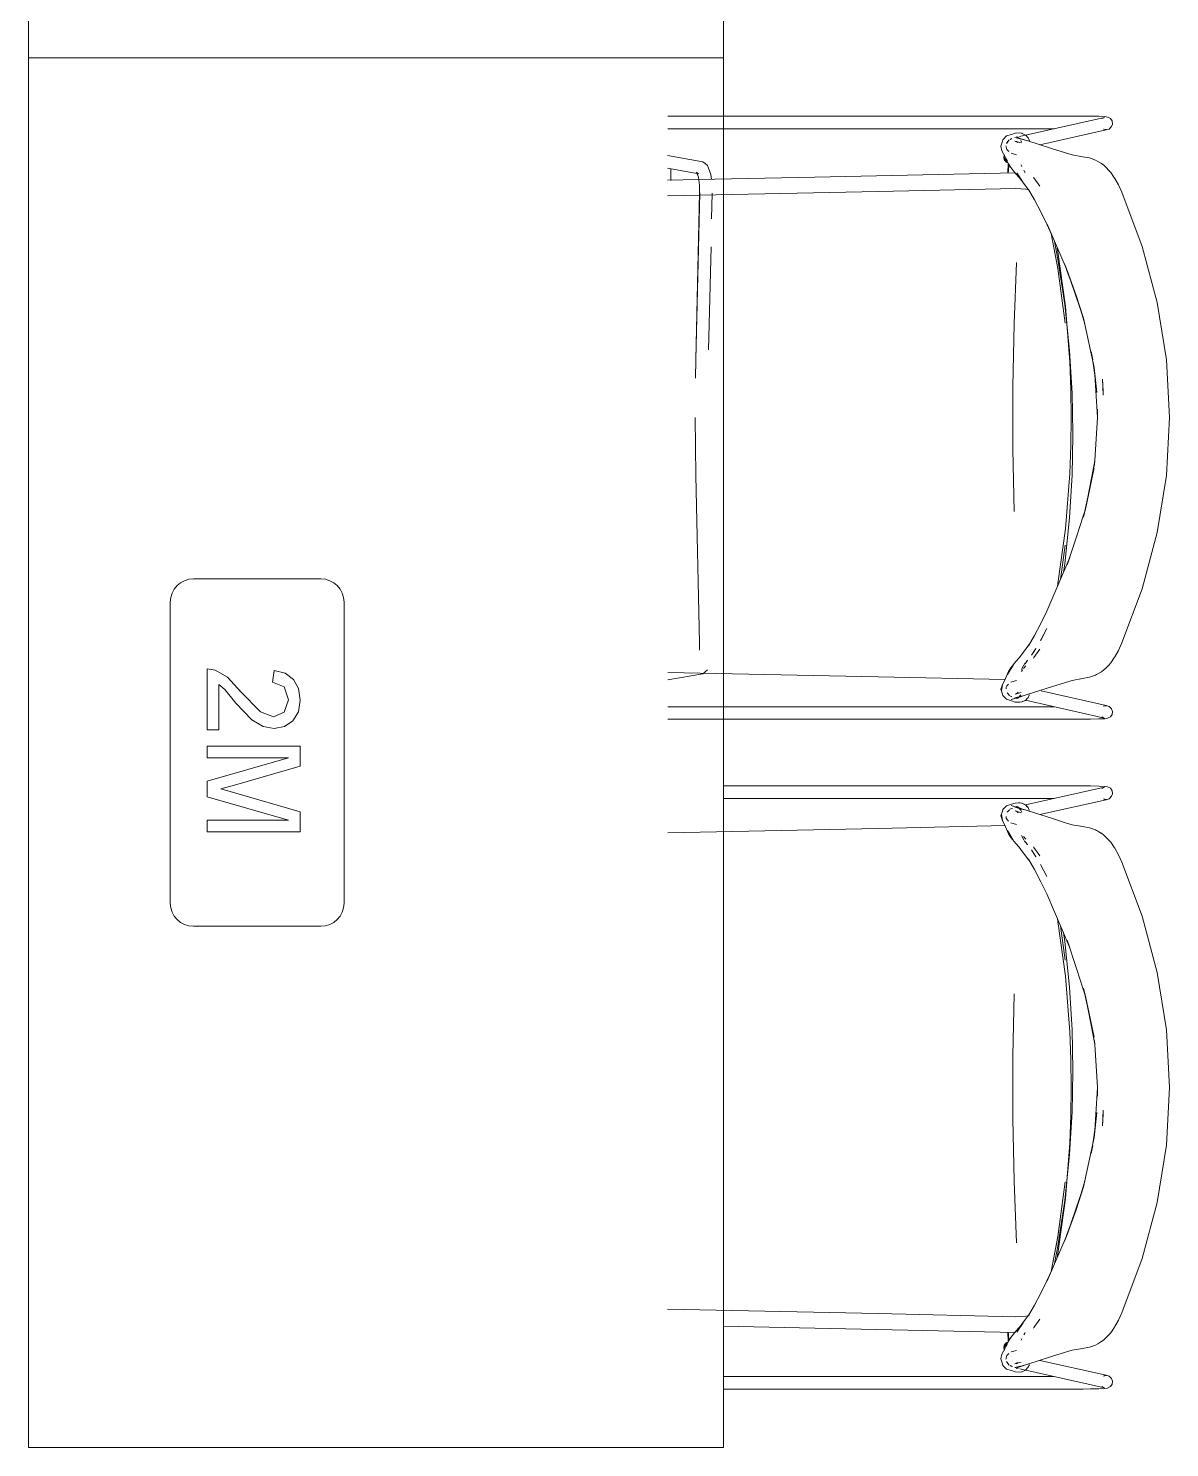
# Model space of a CAD drawing. Header units: millimetres. Extents: x 155927 to 317870, y -36033 to 97293.
# Drawn here: x 184269 to 185254, y 17382 to 18607 of the extents above; entities that cross this region are included whole.
import ezdxf

# ---------------------------------------------------------------- set-up
doc = ezdxf.new("R2010")
doc.units = ezdxf.units.MM
doc.header["$MEASUREMENT"] = 0
doc.layers.add('G-IMPT', color=8, linetype='CONTINUOUS', lineweight=9)
doc.layers.add('I-FURN', color=8, linetype='CONTINUOUS', lineweight=9)

msp = doc.modelspace()

# ---------------------------------------------------------------- linework, layer by layer
at = {"layer": 'G-IMPT'}
for p, q in [((184820.6, 18531.3), (185179.2, 18531.3)), ((185124.2, 18513.7), (185197.7, 18530.2)), ((185185.5, 18531.2), (185179.2, 18531.3)), ((185185.5, 18531.2), (185192.7, 18531.1)), ((185192.7, 18531.1), (185197.9, 18530.8)), ((185197.7, 18530.2), (185195.5, 18529.2)), ((185195.7, 18529.4), (185195.5, 18529.2)), ((185197.9, 18530.8), (185200.3, 18530.4)), ((185200.3, 18530.4), (185202.7, 18529.2)), ((185202.7, 18529.2), (185204.2, 18527.1)), ((184820.6, 18520.4), (185154.2, 18520.4)), ((185120.5, 18516.4), (185124.6, 18516.7)), ((185126.3, 18516.4), (185124.6, 18516.7)), ((185199.2, 18519.3), (185141.7, 18506.5)), ((185196.9, 18520.1), (185199.5, 18519.6)), ((185197.1, 18519.9), (185199.5, 18519.6)), ((185199.2, 18519.3), (185201.7, 18520.1)), ((185203.5, 18522), (185201.7, 18520.1)), ((185201.7, 18520.1), (185202, 18520.4)), ((185203.5, 18522), (185203.8, 18522.3)), ((185204.5, 18524.4), (185203.8, 18522.3)), ((185204.5, 18524.4), (185204.2, 18527.1)), ((185109.5, 18509.5), (185108.3, 18505.3)), ((185109.1, 18501.2), (185108.3, 18505.3)), ((185109.9, 18510.8), (185109.5, 18509.5)), ((185113, 18514.1), (185109.9, 18510.8)), ((185112.5, 18505.6), (185112.7, 18505)), ((185113.1, 18503), (185112.7, 18505)), ((185113, 18514.1), (185117.3, 18515.5)), ((185114.2, 18509.1), (185113.1, 18507.5)), ((185113.1, 18507.5), (185113.8, 18508.6)), ((185113.3, 18508.1), (185115.4, 18510.7)), ((185114.2, 18509.1), (185113.8, 18508.6)), ((185117.7, 18511.8), (185116.1, 18511)), ((185117.3, 18511.5), (185116.1, 18511)), ((185120.5, 18516.4), (185117.3, 18515.5)), ((185127.7, 18511), (185120.2, 18512.8)), ((185120.2, 18512.8), (185128.4, 18510.8)), ((185120.3, 18509.6), (185122.4, 18508.7)), ((185120.3, 18509.6), (185125.8, 18508.1)), ((185121.3, 18513), (185123.2, 18513.4)), ((185124.8, 18511.9), (185121.6, 18513.4)), ((185123.7, 18512.1), (185121.6, 18513.4)), ((185122.7, 18508.4), (185121.6, 18509.4)), ((185121.6, 18509.4), (185122.4, 18508.7)), ((185122.7, 18508.4), (185122.1, 18509.1)), ((185124.8, 18511.9), (185122.6, 18512.6)), ((185122.6, 18512.6), (185128.4, 18510.8)), ((185123.7, 18512.1), (185124.2, 18511.6)), ((185126.1, 18508.8), (185125.4, 18510.3)), ((185126.3, 18516.4), (185126.6, 18516.3)), ((185126.6, 18516.3), (185129.5, 18514.9)), ((185127.7, 18511), (185139.5, 18507.2)), ((185129.7, 18514.7), (185129.5, 18514.9)), ((185129.7, 18514.7), (185131.6, 18512.8)), ((185132.7, 18510.4), (185131.6, 18512.8)), ((185131.7, 18512.6), (185131.6, 18512.8)), ((185132.8, 18510.3), (185131.6, 18512.8)), ((185131.7, 18512.6), (185132.8, 18510.3)), ((185132.7, 18510.4), (185132.8, 18510.3)), ((185139.5, 18507.2), (185152, 18503.3)), ((184850.8, 18491.9), (184820.3, 18497.3)), ((185109.1, 18501.2), (185113.5, 18492.8)), ((185114.8, 18490), (185112.5, 18494.8)), ((185112.5, 18494.8), (185113.5, 18492.8)), ((185113.4, 18502.4), (185113.1, 18503)), ((185113.4, 18502.4), (185115, 18500.6)), ((185117, 18499.2), (185121.7, 18497.9)), ((185152, 18503.3), (185163.9, 18499.5)), ((185169.6, 18497.8), (185163.9, 18499.5)), ((185178.8, 18496.2), (185169.6, 18497.8)), ((185178.8, 18496.2), (185184.8, 18495.1)), ((185189.8, 18493.3), (185184.8, 18495.1)), ((185189.8, 18493.3), (185192, 18492.1)), ((184847.6, 18481.4), (184820.3, 18486.2)), ((184823.2, 18485.7), (184823.2, 18475.6)), ((184847.1, 18478.4), (184845.5, 18483)), ((184845.5, 18483), (184847, 18481.1)), ((184847.6, 18481.4), (184845.7, 18482.4)), ((184845.7, 18482.4), (184847, 18481.1)), ((184850.8, 18491.9), (184852.9, 18490.4)), ((184852.9, 18490.4), (184855, 18488.5)), ((184855.9, 18486.4), (184855, 18488.5)), ((184857.8, 18480.8), (184855.9, 18486.4)), ((184858.3, 18476.7), (184857.8, 18480.8)), ((185120.7, 18482.4), (184947.7, 18478.6)), ((185114.2, 18482.3), (185114.6, 18490.3)), ((185115, 18489.6), (185114.6, 18482.3)), ((185115, 18489.6), (185114.7, 18483.3)), ((185114.8, 18490), (185116.7, 18486.9)), ((185116.7, 18486.9), (185121, 18481.4)), ((185123.9, 18478.2), (185121, 18481.4)), ((185121.9, 18482.3), (185127, 18474.5)), ((185121.9, 18482.3), (185127.5, 18474)), ((185126.2, 18487.8), (185125.6, 18489.2)), ((185127.9, 18484.6), (185128.9, 18483)), ((185129.3, 18482.5), (185128.9, 18483)), ((185194.6, 18490.5), (185192, 18492.1)), ((185195, 18490.3), (185194.6, 18490.5)), ((185195, 18490.3), (185197, 18488.8)), ((185197, 18488.8), (185199.4, 18486.5)), ((185199.4, 18486.5), (185201.2, 18484.7)), ((185203, 18482.6), (185201.2, 18484.7)), ((185206.4, 18477.7), (185203, 18482.6)), ((184820.3, 18475.9), (184861.2, 18476.8)), ((184848, 18471.5), (184847.1, 18478.4)), ((184848.1, 18465.1), (184848, 18471.5)), ((184861.2, 18476.8), (184947.7, 18478.6)), ((185121.2, 18468.8), (185002.4, 18466.1)), ((185129.6, 18468.3), (185121.2, 18468.8)), ((185123.9, 18478.2), (185127.5, 18474)), ((185127, 18474.5), (185132.4, 18467.2)), ((185132.5, 18467.7), (185129.6, 18468.3)), ((185137.3, 18458.9), (185131.9, 18467.9)), ((185132.4, 18467.2), (185131.9, 18467.9)), ((185136.3, 18478.6), (185136.7, 18478.1)), ((185136.7, 18478.1), (185141.9, 18470.8)), ((185206.4, 18477.7), (185206.6, 18477.4)), ((185209.7, 18471.8), (185206.6, 18477.4)), ((185212.6, 18465.5), (185209.7, 18471.8)), ((184820.3, 18462.4), (185002.4, 18466.1)), ((184848.1, 18465.1), (184844.9, 18321)), ((184848.3, 18464.9), (184844.9, 18321)), ((184859, 18464.8), (184858.5, 18442.6)), ((185142.7, 18448.5), (185137.3, 18458.9)), ((185230.2, 18418.6), (185212.6, 18465.5)), ((185142.7, 18448.5), (185148, 18437.9)), ((185152.1, 18428.5), (185148, 18437.9)), ((185152.1, 18428.5), (185148.1, 18437.9)), ((185165.3, 18397.9), (185148.1, 18437.9)), ((185157.3, 18399.6), (185151.5, 18429.8)), ((185151.5, 18429.8), (185157.3, 18399.7)), ((185157.5, 18407.8), (185154.5, 18422.9)), ((184858, 18418.3), (184855.9, 18329.4)), ((185157.5, 18414.1), (185156.9, 18417.3)), ((185163.9, 18366.8), (185157.5, 18414.1)), ((185157.5, 18407.8), (185163.4, 18368.6)), ((185243.2, 18370.2), (185230.2, 18418.6)), ((185121.7, 18405), (185119.6, 18351.8)), ((185163.8, 18352.4), (185157.3, 18399.7)), ((185157.3, 18399.6), (185163.8, 18352.4)), ((185163.1, 18403.7), (185165.3, 18397.9)), ((185163.1, 18403.7), (185165.2, 18397.9)), ((185165.2, 18397.9), (185173.2, 18376.4)), ((185165.3, 18397.9), (185179.4, 18356.8)), ((185165.3, 18397.9), (185173.2, 18376.4)), ((185179.4, 18356.8), (185173.2, 18376.4)), ((185173.2, 18376.4), (185179.2, 18356.7)), ((185243.2, 18370.2), (185251.3, 18320.8)), ((185163.4, 18368.6), (185167.5, 18328.9)), ((185167.8, 18319), (185163.9, 18366.8)), ((185118.6, 18297.9), (185119.6, 18351.8)), ((185180.8, 18351.5), (185179.2, 18356.7)), ((185188.6, 18314.3), (185179.4, 18356.8)), ((185179.4, 18356.8), (185180.8, 18351.5)), ((184844.8, 18320.8), (184844.6, 18305)), ((185167.5, 18328.9), (185169.6, 18291.8)), ((185186.2, 18328), (185187.5, 18320.9)), ((185186.2, 18328), (185188.3, 18313.9)), ((185253.9, 18270.9), (185251.3, 18320.8)), ((185167.8, 18319), (185168.7, 18295)), ((185188.3, 18313.9), (185189.9, 18302.9)), ((185188.6, 18314.3), (185191, 18292.6)), ((185188.6, 18314.3), (185189.9, 18302.9)), ((185118.6, 18297.9), (185118.6, 18243.8)), ((185191.7, 18270.9), (185189.4, 18307.8)), ((185189.4, 18307.8), (185189.9, 18302.9)), ((185191, 18292.6), (185189.9, 18302.9)), ((185196.4, 18293.8), (185195.8, 18304)), ((185195.8, 18304), (185196.6, 18290.4)), ((185168.7, 18295), (185169, 18270.9)), ((185169.6, 18291.8), (185169.9, 18275.5)), ((185169.9, 18275.5), (185170.3, 18256.6)), ((185191.7, 18270.9), (185191.5, 18278.3)), ((185191.6, 18270.9), (185191.5, 18278.3)), ((184844.5, 18245.8), (184844.3, 18270.9)), ((185169, 18270.9), (185168.7, 18246.8)), ((185189.2, 18233.9), (185191.6, 18270.9)), ((185253.9, 18270.9), (185251.3, 18221)), ((185169.9, 18237.8), (185170.3, 18256.6)), ((184844.9, 18220.9), (184844.5, 18245.8)), ((185119.6, 18189.9), (185118.6, 18243.8)), ((185167.8, 18222.7), (185168.7, 18246.8)), ((185169.9, 18237.8), (185169.6, 18221.5)), ((185163.9, 18174.9), (185167.8, 18222.7)), ((185179.4, 18185), (185188.6, 18227.5)), ((185188.2, 18227.5), (185181.3, 18192)), ((185181.3, 18192), (185188.6, 18227.5)), ((185189.4, 18233.9), (185188.2, 18227.5)), ((185189.2, 18233.9), (185188.7, 18228.6)), ((185189.4, 18233.9), (185189, 18230.4)), ((184848.1, 18076.6), (184844.9, 18220.9)), ((185167.5, 18184.4), (185169.6, 18221.5)), ((185243.2, 18171.6), (185251.3, 18221)), ((185181.3, 18192), (185179, 18185.1)), ((185179.4, 18185), (185181.3, 18192)), ((185163.9, 18174.9), (185157.5, 18127.6)), ((185167.5, 18184.4), (185163.4, 18144.7)), ((185173.8, 18168.9), (185179, 18185.1)), ((185173.8, 18168.9), (185165.3, 18143.8)), ((185230.2, 18123.1), (185243.2, 18171.6)), ((185148, 18103.8), (185167.8, 18150.2)), ((185159.7, 18131.2), (185163.8, 18160.9)), ((185159.7, 18131.2), (185163.8, 18160.9)), ((185165.3, 18143.8), (185167.8, 18150.2)), ((185162.2, 18137.1), (185163.4, 18144.7)), ((185157.5, 18127.6), (185157.1, 18125)), ((185230.2, 18123.1), (185212.6, 18076.4)), ((185148, 18103.8), (185142.7, 18093.2)), ((185142.7, 18093.2), (185137.3, 18082.8)), ((185142.5, 18078.4), (185148, 18088.8)), ((185148, 18088.8), (185143, 18079.4)), ((184848.1, 18076.6), (184848, 18070.2)), ((185131.9, 18073.8), (185137.3, 18082.8)), ((185142.5, 18078.4), (185143, 18079.4)), ((185212.6, 18076.4), (185209.7, 18069.9)), ((185121, 18060.3), (185123.9, 18063.5)), ((185127, 18067.3), (185123.9, 18063.5)), ((185127, 18067.3), (185132.4, 18074.6)), ((185131.9, 18073.8), (185132.4, 18074.6)), ((185134.5, 18065.7), (185138.4, 18071.6)), ((185134.5, 18065.7), (185137.2, 18069.6)), ((185136.3, 18063.2), (185136.7, 18063.7)), ((185141.9, 18071), (185136.7, 18063.7)), ((185138.4, 18071.6), (185137.2, 18069.6)), ((185203, 18059.1), (185206.4, 18064)), ((185206.6, 18064.3), (185206.4, 18064)), ((185206.6, 18064.3), (185209.7, 18069.9)), ((184852.9, 18051.3), (184850.8, 18049.8)), ((184855, 18053.2), (184852.9, 18051.3)), ((185114.8, 18051.8), (185112.2, 18045.7)), ((185118.8, 18057.2), (185114, 18049)), ((185116.5, 18053.6), (185114, 18049)), ((185114.8, 18051.8), (185116.7, 18054.9)), ((185116.5, 18053.6), (185118.8, 18057.2)), ((185116.7, 18054.9), (185121, 18060.3)), ((185125.9, 18053.3), (185127.9, 18057.1)), ((185127.6, 18056.5), (185125.9, 18053.3)), ((185126.8, 18053), (185126, 18051.8)), ((185127.6, 18056.5), (185129.3, 18059.3)), ((185127.6, 18056.5), (185128.9, 18058.7)), ((185127.6, 18056.5), (185127.9, 18057.1)), ((185127.7, 18054.2), (185129.8, 18056.6)), ((185128.9, 18058.7), (185129.3, 18059.3)), ((185129.2, 18058.4), (185131.2, 18061.4)), ((185130.8, 18060.9), (185129.2, 18058.4)), ((185130.8, 18060.9), (185131.2, 18061.4)), ((185195, 18051.5), (185189.8, 18048.5)), ((185190.8, 18049), (185195, 18051.5)), ((185194.6, 18051.2), (185192, 18049.7)), ((185195, 18051.5), (185194.6, 18051.2)), ((185195, 18051.5), (185197, 18053)), ((185197, 18053), (185198.9, 18054.7)), ((185199.4, 18055.2), (185198.9, 18054.7)), ((185199.4, 18055.2), (185201.2, 18057)), ((185203, 18059.1), (185201.2, 18057)), ((185002.4, 18047.2), (184820.6, 18050.9)), ((184820.6, 18044.5), (184850.8, 18049.8)), ((185111.8, 18044.7), (185002.4, 18047.2)), ((185108.3, 18036.4), (185109.6, 18040.1)), ((185108.8, 18035.1), (185109.6, 18040.1)), ((185108.8, 18035.1), (185109.2, 18039.7)), ((185109.2, 18039.7), (185112.2, 18045.7)), ((185113.4, 18039.3), (185112.9, 18038.3)), ((185113.4, 18039.3), (185114.9, 18040.9)), ((185116.9, 18042.5), (185121.7, 18043.9)), ((185163.9, 18042.3), (185152, 18038.4)), ((185169.6, 18044), (185163.9, 18042.3)), ((185169.6, 18044), (185178.8, 18045.6)), ((185178.8, 18045.6), (185184.8, 18046.7)), ((185184.8, 18046.7), (185189.8, 18048.5)), ((185192, 18049.7), (185189.8, 18048.5)), ((185190.8, 18049), (185189.8, 18048.5)), ((185108.3, 18036.4), (185109.5, 18032.2)), ((185109.5, 18032.2), (185109.9, 18030.9)), ((185109.9, 18030.9), (185113, 18027.7)), ((185112.7, 18036.8), (185112.9, 18038.3)), ((185117.3, 18026.3), (185113, 18027.7)), ((185113.5, 18033.3), (185115.5, 18031)), ((185117.3, 18030.2), (185116, 18030.7)), ((185116, 18030.7), (185117.7, 18029.9)), ((185117, 18027.5), (185124.8, 18029.8)), ((185117, 18027.5), (185122.6, 18029.1)), ((185120.2, 18028.9), (185128.4, 18031)), ((185120.2, 18028.9), (185127.1, 18030.7)), ((185120.4, 18032.1), (185125.8, 18033.7)), ((185120.4, 18032.1), (185122.7, 18033.3)), ((185123.2, 18028.3), (185121.3, 18028.7)), ((185121.6, 18032.3), (185123.1, 18033.8)), ((185121.6, 18032.3), (185122.7, 18033.3)), ((185121.6, 18028.3), (185124.8, 18029.8)), ((185121.6, 18028.3), (185123.7, 18029.6)), ((185123.1, 18033.8), (185122.1, 18032.7)), ((185122.6, 18029.1), (185130.8, 18031.7)), ((185123.7, 18029.6), (185125.4, 18031.5)), ((185126.3, 18025.4), (185129.7, 18027)), ((185126.3, 18025.4), (185129.5, 18026.8)), ((185129.7, 18027), (185126.6, 18025.4)), ((185128.4, 18031), (185127.1, 18030.7)), ((185129.5, 18026.8), (185131.6, 18028.9)), ((185131.2, 18028.7), (185129.5, 18026.8)), ((185129.7, 18027), (185129.5, 18026.8)), ((185197.6, 18011.5), (185129.5, 18026.9)), ((185131.2, 18028.7), (185129.7, 18027)), ((185152, 18038.4), (185130.8, 18031.7)), ((185131.7, 18029.1), (185131.6, 18028.9)), ((185132.7, 18031.4), (185131.7, 18029.1)), ((185132.7, 18031.4), (185132.8, 18031.5)), ((185143, 18035), (185199.2, 18022.4)), ((185154.2, 18021.3), (184820.6, 18021.3)), ((185117.3, 18026.3), (185120.5, 18025.3)), ((185120.5, 18025.3), (185123.3, 18025.2)), ((185123.3, 18025.2), (185124.6, 18025.1)), ((185126.3, 18025.4), (185124.6, 18025.1)), ((185126.3, 18025.4), (185126.6, 18025.4)), ((185196.9, 18021.7), (185199.5, 18022.1)), ((185197.1, 18021.8), (185199.5, 18022.1)), ((185199.2, 18022.4), (185201.7, 18021.6)), ((185201.7, 18021.6), (185202, 18021.3)), ((185203.8, 18019.4), (185202, 18021.3)), ((185202.7, 18012.5), (185204.2, 18014.6)), ((185203.8, 18019.4), (185204.5, 18017.3)), ((185204.2, 18014.6), (185204.5, 18017.3)), ((184820.6, 18010.5), (185179.2, 18010.5)), ((185179.2, 18010.5), (185185.5, 18010.5)), ((185192.7, 18010.7), (185185.5, 18010.5)), ((185197.9, 18010.9), (185192.7, 18010.7)), ((185197.6, 18011.5), (185195.5, 18012.6)), ((185195.5, 18012.6), (185195.7, 18012.4)), ((185200.3, 18011.3), (185197.9, 18010.9)), ((185200.3, 18011.3), (185202.7, 18012.5)), ((184868.7, 17952.9), (185179.2, 17952.9)), ((185154.2, 17942.1), (184868.7, 17942.1)), ((185197.6, 17951.9), (185129.5, 17936.5)), ((185141.9, 17928.1), (185199.2, 17941)), ((185179.2, 17952.9), (185185.5, 17952.9)), ((185192.7, 17952.7), (185185.5, 17952.9)), ((185197.9, 17952.5), (185192.7, 17952.7)), ((185197.6, 17951.9), (185195.5, 17950.8)), ((185195.5, 17950.8), (185195.7, 17951)), ((185196.9, 17941.7), (185199.5, 17941.3)), ((185197.1, 17941.6), (185199.5, 17941.3)), ((185200.3, 17952.1), (185197.9, 17952.5)), ((185199.2, 17941), (185201.7, 17941.8)), ((185200.3, 17952.1), (185202.7, 17950.9)), ((185201.7, 17941.8), (185202, 17942.1)), ((185203.8, 17944), (185202, 17942.1)), ((185202.7, 17950.9), (185204.2, 17948.8)), ((185203.8, 17944), (185204.5, 17946.1)), ((185204.2, 17948.8), (185204.5, 17946.1)), ((185108.3, 17927), (185109.5, 17931.2)), ((185109.5, 17931.2), (185109.9, 17932.5)), ((185109.9, 17932.5), (185113, 17935.7)), ((185117.3, 17937.1), (185113, 17935.7)), ((185113.5, 17930.1), (185115.5, 17932.4)), ((185118.3, 17933.5), (185116, 17932.7)), ((185116, 17932.7), (185117.7, 17933.5)), ((185117, 17935.9), (185122.6, 17934.3)), ((185117, 17935.9), (185124.8, 17933.6)), ((185117.3, 17937.1), (185120.5, 17938.1)), ((185120.2, 17934.5), (185128.4, 17932.4)), ((185120.2, 17934.5), (185127.1, 17932.7)), ((185120.4, 17931.3), (185122.7, 17930.1)), ((185120.4, 17931.3), (185125.8, 17929.7)), ((185120.5, 17938.1), (185123.3, 17938.2)), ((185123.2, 17935.1), (185121.3, 17934.7)), ((185121.6, 17935.1), (185123.7, 17933.8)), ((185121.6, 17935.1), (185124.8, 17933.6)), ((185121.6, 17931.1), (185122.7, 17930.1)), ((185121.6, 17931.1), (185123.1, 17929.6)), ((185123.1, 17929.6), (185122.1, 17930.7)), ((185122.6, 17934.3), (185130.8, 17931.7)), ((185123.3, 17938.2), (185124.6, 17938.3)), ((185123.7, 17933.8), (185125.4, 17931.9)), ((185126.3, 17938.1), (185124.6, 17938.3)), ((185126.4, 17930.1), (185125.4, 17931.9)), ((185126.3, 17938.1), (185129.7, 17936.4)), ((185126.3, 17938.1), (185126.6, 17938)), ((185126.3, 17938.1), (185129.5, 17936.6)), ((185129.7, 17936.4), (185126.6, 17938)), ((185128.4, 17932.4), (185127.1, 17932.7)), ((185131.2, 17934.7), (185129.5, 17936.6)), ((185129.7, 17936.4), (185129.5, 17936.6)), ((185129.5, 17936.6), (185131.6, 17934.5)), ((185131.2, 17934.7), (185129.7, 17936.4)), ((185152, 17925), (185130.8, 17931.7)), ((185131.7, 17934.3), (185131.6, 17934.5)), ((185132.7, 17932), (185131.7, 17934.3)), ((185132.7, 17932), (185132.8, 17931.9)), ((185002.4, 17916.2), (184820.6, 17912.5)), ((185111.8, 17918.7), (185002.4, 17916.2)), ((185108.3, 17927), (185109.6, 17923.3)), ((185108.8, 17928.3), (185109.6, 17923.3)), ((185108.8, 17928.3), (185109.2, 17923.7)), ((185109.2, 17923.7), (185112.2, 17917.7)), ((185114.8, 17911.6), (185112.2, 17917.7)), ((185112.7, 17926.6), (185112.9, 17925.1)), ((185113.4, 17924.1), (185112.9, 17925.1)), ((185113.4, 17924.1), (185114.9, 17922.5)), ((185116.9, 17920.9), (185121.7, 17919.6)), ((185163.9, 17921.1), (185152, 17925)), ((185169.6, 17919.4), (185163.9, 17921.1)), ((185169.6, 17919.4), (185178.8, 17917.8)), ((185178.8, 17917.8), (185184.8, 17916.7)), ((185184.8, 17916.7), (185189.8, 17914.9)), ((185116.5, 17909.8), (185114, 17914.5)), ((185118.8, 17906.2), (185114, 17914.5)), ((185114.8, 17911.6), (185116.7, 17908.5)), ((185116.5, 17909.8), (185118.8, 17906.2)), ((185116.7, 17908.5), (185121, 17903.1)), ((185127.6, 17906.9), (185125.9, 17910.1)), ((185125.9, 17910.1), (185127.9, 17906.3)), ((185127.6, 17906.9), (185127.9, 17906.3)), ((185127.6, 17906.9), (185128.9, 17904.7)), ((185127.6, 17906.9), (185129.3, 17904.1)), ((185127.7, 17909.2), (185129.8, 17906.8)), ((185128.9, 17904.7), (185129.3, 17904.1)), ((185130.8, 17902.5), (185129.2, 17905)), ((185129.2, 17905), (185131.2, 17902)), ((185190.8, 17914.4), (185189.8, 17914.9)), ((185195, 17912), (185189.8, 17914.9)), ((185192, 17913.7), (185189.8, 17914.9)), ((185190.8, 17914.4), (185195, 17912)), ((185194.6, 17912.2), (185192, 17913.7)), ((185195, 17912), (185194.6, 17912.2)), ((185195, 17912), (185197, 17910.4)), ((185197, 17910.4), (185198.9, 17908.7)), ((185199.4, 17908.2), (185198.9, 17908.7)), ((185199.4, 17908.2), (185201.2, 17906.4)), ((185203, 17904.3), (185201.2, 17906.4)), ((185203, 17904.3), (185206.4, 17899.4)), ((185121, 17903.1), (185123.9, 17899.9)), ((185127, 17896.1), (185123.9, 17899.9)), ((185127, 17896.1), (185132.4, 17888.8)), ((185130.8, 17902.5), (185131.2, 17902)), ((185134.5, 17897.7), (185138.4, 17891.8)), ((185134.5, 17897.7), (185137.2, 17893.8)), ((185136.3, 17900.2), (185136.7, 17899.7)), ((185141.9, 17892.4), (185136.7, 17899.7)), ((185138.4, 17891.8), (185137.2, 17893.8)), ((185206.6, 17899.1), (185206.4, 17899.4)), ((185206.6, 17899.1), (185209.7, 17893.5)), ((185212.6, 17887), (185209.7, 17893.5)), ((185131.9, 17889.6), (185132.4, 17888.8)), ((185131.9, 17889.6), (185137.3, 17880.6)), ((185142.7, 17870.2), (185137.3, 17880.6)), ((185142.5, 17885), (185148, 17874.6)), ((185142.5, 17885), (185143, 17884)), ((185148, 17874.6), (185143, 17884)), ((185230.2, 17840.3), (185212.6, 17887)), ((185148, 17859.6), (185142.7, 17870.2)), ((185148, 17859.6), (185167.8, 17813.2)), ((185157.5, 17835.8), (185157.1, 17838.4)), ((185163.9, 17788.5), (185157.5, 17835.8)), ((185159.7, 17832.2), (185163.8, 17802.5)), ((185159.7, 17832.2), (185163.8, 17802.5)), ((185230.2, 17840.3), (185243.2, 17791.8)), ((185162.2, 17826.3), (185163.4, 17818.7)), ((185167.5, 17779), (185163.4, 17818.7)), ((185173.8, 17794.5), (185165.3, 17819.6)), ((185165.3, 17819.6), (185167.8, 17813.2)), ((185173.8, 17794.5), (185179, 17778.3)), ((185163.9, 17788.5), (185167.8, 17740.7)), ((185243.2, 17791.8), (185251.3, 17742.4)), ((185119.6, 17773.5), (185118.6, 17719.6)), ((185167.5, 17779), (185169.6, 17741.9)), ((185181.3, 17771.4), (185179, 17778.3)), ((185179.4, 17778.4), (185181.3, 17771.4)), ((185179.4, 17778.4), (185188.6, 17735.9)), ((185188.2, 17735.9), (185181.3, 17771.4)), ((185181.3, 17771.4), (185188.6, 17735.9)), ((185167.8, 17740.7), (185168.7, 17716.6)), ((185169.9, 17725.6), (185169.6, 17741.9)), ((185189.4, 17729.5), (185188.2, 17735.9)), ((185189.2, 17729.5), (185188.8, 17733.6)), ((185189.4, 17729.5), (185189, 17733)), ((185253.9, 17692.5), (185251.3, 17742.4)), ((185169.9, 17725.6), (185170.3, 17706.8)), ((185189.2, 17729.5), (185191.6, 17692.5)), ((185118.6, 17665.5), (185118.6, 17719.6)), ((185169, 17692.5), (185168.7, 17716.6)), ((185169.9, 17687.9), (185170.3, 17706.8)), ((185168.7, 17668.4), (185169, 17692.5)), ((185169.6, 17671.6), (185169.9, 17687.9)), ((185191.7, 17692.5), (185189.4, 17655.6)), ((185191.7, 17692.5), (185191.5, 17685.1)), ((185191.6, 17692.5), (185191.5, 17685.1)), ((185253.9, 17692.5), (185251.3, 17642.6)), ((185167.5, 17634.6), (185169.6, 17671.6)), ((185195.8, 17659.4), (185196.6, 17673)), ((185118.6, 17665.5), (185119.6, 17611.6)), ((185167.8, 17644.4), (185168.7, 17668.4)), ((185188.3, 17649.5), (185189.9, 17660.5)), ((185188.6, 17649.2), (185191, 17670.8)), ((185188.6, 17649.2), (185189.9, 17660.5)), ((185189.4, 17655.6), (185189.9, 17660.5)), ((185191, 17670.8), (185189.9, 17660.5)), ((185196.4, 17669.6), (185195.8, 17659.4)), ((185188.6, 17649.2), (185179.4, 17606.6)), ((185186.2, 17635.4), (185188.3, 17649.5)), ((185163.4, 17594.8), (185167.5, 17634.6)), ((185167.8, 17644.4), (185163.9, 17596.6)), ((185186.2, 17635.4), (185187.5, 17642.5)), ((185243.2, 17593.2), (185251.3, 17642.6)), ((185121.7, 17558.4), (185119.6, 17611.6)), ((185157.3, 17563.8), (185163.8, 17611)), ((185163.8, 17611), (185157.3, 17563.7)), ((185180.8, 17611.9), (185179.2, 17606.7)), ((185179.4, 17606.6), (185180.8, 17611.9)), ((185165.3, 17565.5), (185179.4, 17606.6)), ((185173.2, 17587), (185179.2, 17606.7)), ((185179.4, 17606.6), (185173.2, 17587)), ((185163.9, 17596.6), (185157.5, 17549.3)), ((185157.5, 17555.6), (185163.4, 17594.8)), ((185165.2, 17565.5), (185173.2, 17587)), ((185165.3, 17565.5), (185173.2, 17587)), ((185243.2, 17593.2), (185230.2, 17544.8)), ((185165.3, 17565.5), (185148.1, 17525.5)), ((185157.3, 17563.8), (185151.5, 17533.6)), ((185151.5, 17533.6), (185157.3, 17563.7)), ((185163.1, 17559.7), (185165.3, 17565.5)), ((185163.1, 17559.7), (185165.2, 17565.5)), ((185157.5, 17555.6), (185154.5, 17540.5)), ((185157.5, 17549.3), (185156.9, 17546.1)), ((185230.2, 17544.8), (185212.6, 17497.9)), ((185142.7, 17514.9), (185148, 17525.5)), ((185152.1, 17534.9), (185148, 17525.5)), ((185152.1, 17534.9), (185148.1, 17525.5)), ((185142.7, 17514.9), (185137.3, 17504.5)), ((184820.3, 17501), (185002.4, 17497.3)), ((185137.3, 17504.5), (185131.9, 17495.5)), ((185121.2, 17494.6), (185002.4, 17497.3)), ((185129.6, 17495.1), (185121.2, 17494.6)), ((185121.9, 17481.1), (185127.5, 17489.4)), ((185121.9, 17481.1), (185127, 17488.9)), ((185123.9, 17485.2), (185127.5, 17489.4)), ((185127, 17488.9), (185132.4, 17496.3)), ((185132.5, 17495.7), (185129.6, 17495.1)), ((185132.4, 17496.3), (185131.9, 17495.5)), ((185136.7, 17485.3), (185141.9, 17492.6)), ((185209.7, 17491.6), (185206.6, 17486)), ((185212.6, 17497.9), (185209.7, 17491.6)), ((184868.7, 17486.5), (184947.7, 17484.8)), ((185120.7, 17481), (184947.7, 17484.8)), ((185114.2, 17481.1), (185114.6, 17473.1)), ((185115, 17473.8), (185114.6, 17481.1)), ((185115, 17473.8), (185114.7, 17480.1)), ((185114.8, 17473.4), (185116.7, 17476.5)), ((185116.7, 17476.5), (185121, 17482)), ((185123.9, 17485.2), (185121, 17482)), ((185126.2, 17475.6), (185125.6, 17474.2)), ((185127.9, 17478.8), (185128.9, 17480.4)), ((185129.3, 17480.9), (185128.9, 17480.4)), ((185136.3, 17484.8), (185136.7, 17485.3)), ((185197, 17474.6), (185199.4, 17476.9)), ((185199.4, 17476.9), (185201.2, 17478.7)), ((185203, 17480.8), (185201.2, 17478.7)), ((185206.4, 17485.7), (185203, 17480.8)), ((185206.4, 17485.7), (185206.6, 17486)), ((185109.1, 17462.2), (185113.5, 17470.6)), ((185114.8, 17473.4), (185112.5, 17468.6)), ((185112.5, 17468.6), (185113.5, 17470.6)), ((185113.4, 17461), (185115, 17462.8)), ((185117, 17464.2), (185121.7, 17465.5)), ((185152, 17460.1), (185163.9, 17463.9)), ((185169.6, 17465.6), (185163.9, 17463.9)), ((185178.8, 17467.2), (185169.6, 17465.6)), ((185178.8, 17467.2), (185184.8, 17468.3)), ((185189.8, 17470.1), (185184.8, 17468.3)), ((185189.8, 17470.1), (185192, 17471.3)), ((185194.6, 17472.9), (185192, 17471.3)), ((185195, 17473.1), (185194.6, 17472.9)), ((185195, 17473.1), (185197, 17474.6)), ((185109.1, 17462.2), (185108.3, 17458.1)), ((185109.5, 17453.9), (185108.3, 17458.1)), ((185109.9, 17452.6), (185109.5, 17453.9)), ((185113, 17449.3), (185109.9, 17452.6)), ((185112.5, 17457.8), (185112.7, 17458.4)), ((185113.1, 17460.4), (185112.7, 17458.4)), ((185113.4, 17461), (185113.1, 17460.4)), ((185114.2, 17454.3), (185113.1, 17455.9)), ((185113.1, 17455.9), (185113.8, 17454.8)), ((185113.3, 17455.3), (185115.4, 17452.7)), ((185114.2, 17454.3), (185113.8, 17454.8)), ((185118.3, 17451.5), (185116.1, 17452.4)), ((185117.7, 17451.6), (185116.1, 17452.4)), ((185120.2, 17450.6), (185128.4, 17452.6)), ((185127.7, 17452.4), (185120.2, 17450.6)), ((185120.3, 17453.8), (185125.8, 17455.3)), ((185120.3, 17453.8), (185122.4, 17454.7)), ((185121.3, 17450.4), (185120.5, 17450.7)), ((185122.7, 17455), (185121.6, 17454)), ((185121.6, 17454), (185122.4, 17454.7)), ((185124.8, 17451.5), (185121.6, 17450)), ((185123.7, 17451.3), (185121.6, 17450)), ((185122.7, 17455), (185122.1, 17454.3)), ((185122.6, 17450.8), (185128.4, 17452.6)), ((185124.8, 17451.5), (185122.6, 17450.8)), ((185127.7, 17452.4), (185139.5, 17456.2)), ((185129.7, 17448.7), (185131.6, 17450.6)), ((185132.8, 17453.1), (185131.6, 17450.6)), ((185132.7, 17453), (185131.6, 17450.6)), ((185131.7, 17450.8), (185131.6, 17450.6)), ((185131.7, 17450.8), (185132.8, 17453.1)), ((185132.7, 17453), (185132.8, 17453.1)), ((185139.5, 17456.2), (185152, 17460.1)), ((185199.2, 17444.1), (185141.7, 17456.9)), ((184868.7, 17443), (185154.2, 17443)), ((185113, 17449.3), (185117.3, 17448)), ((185120.5, 17447), (185117.3, 17448)), ((185120.5, 17447), (185124.6, 17446.7)), ((185121.3, 17450.4), (185123.2, 17450)), ((185126.3, 17447), (185124.6, 17446.7)), ((185124.7, 17449.6), (185197.7, 17433.2)), ((185126.3, 17447), (185126.6, 17447.1)), ((185126.6, 17447.1), (185129.5, 17448.5)), ((185129.7, 17448.7), (185129.5, 17448.5)), ((185196.9, 17443.3), (185199.5, 17443.8)), ((185197.1, 17443.5), (185199.5, 17443.8)), ((185199.2, 17444.1), (185201.7, 17443.3)), ((185203.5, 17441.4), (185201.7, 17443.3)), ((185201.7, 17443.3), (185202, 17443)), ((185203.5, 17441.4), (185203.8, 17441.1)), ((185204.5, 17439), (185203.8, 17441.1)), ((185204.5, 17439), (185204.2, 17436.3)), ((184868.7, 17432.1), (185179.2, 17432.1)), ((185185.5, 17432.2), (185179.2, 17432.1)), ((185185.5, 17432.2), (185192.7, 17432.3)), ((185192.7, 17432.3), (185197.9, 17432.6)), ((185197.7, 17433.2), (185195.5, 17434.2)), ((185195.7, 17434), (185195.5, 17434.2)), ((185197.9, 17432.6), (185200.3, 17433)), ((185200.3, 17433), (185202.7, 17434.2)), ((185202.7, 17434.2), (185204.2, 17436.3))]:
    msp.add_line(p, q, dxfattribs=at)
at = {"layer": 'I-FURN'}
for p, q in [((184268.7, 19781.8), (184268.7, 18581.7)), ((184868.7, 18581.7), (184868.7, 19781.8)), ((184268.7, 18581.7), (184868.7, 18581.7)), ((184868.7, 18581.7), (184268.7, 18581.7)), ((184268.7, 18581.7), (184268.7, 17381.6)), ((184868.7, 17381.6), (184868.7, 18581.7)), ((185111.3, 18497.7), (185110.7, 18496.1)), ((185110.7, 18496.1), (185110.8, 18495)), ((185113.2, 18491.1), (185110.7, 18496.1)), ((185110.7, 18496.1), (185112.3, 18491.9)), ((185110.7, 18496.1), (185111.1, 18493.8)), ((185110.7, 18496.1), (185111.6, 18492.8)), ((185110.8, 18495), (185111.1, 18493.8)), ((185111.1, 18493.8), (185111.6, 18492.8)), ((185112.3, 18491.9), (185111.6, 18492.8)), ((185113.2, 18491.1), (185112.6, 18494.9)), ((185113.2, 18491.1), (185113.1, 18493.7)), ((185113.2, 18491.1), (185113.3, 18493.1)), ((185113.2, 18491.1), (185113.5, 18492.8)), ((185113.2, 18491.1), (185113.6, 18492.5)), ((185113.2, 18491.1), (185112.3, 18491.9)), ((185113.2, 18491.1), (185114.5, 18490.9)), ((184521.2, 18131.7), (184411.2, 18131.7)), ((184391.2, 18111.7), (184391.2, 17851.7)), ((184541.2, 17851.7), (184541.2, 18111.7)), ((184429.9, 18052.8), (184423, 18053.9)), ((184423, 18053.9), (184423, 18001.2)), ((184440.6, 18046.7), (184429.9, 18052.8)), ((184480.8, 18052.6), (184479.5, 18042.6)), ((184490.5, 18050.2), (184480.8, 18052.6)), ((184433, 18001.2), (184433, 18040.6)), ((184433, 18040.6), (184438.2, 18036.1)), ((184452.2, 18034.1), (184440.6, 18046.7)), ((184479.5, 18042.6), (184489.6, 18038.4)), ((184497.6, 18044.9), (184490.5, 18050.2)), ((184501.9, 18037.1), (184497.6, 18044.9)), ((184438.2, 18036.1), (184447.8, 18024.5)), ((184469, 18016.8), (184452.2, 18034.1)), ((184489.6, 18038.4), (184493.3, 18027.2)), ((184493.3, 18027.2), (184489.6, 18016.5)), ((184501.8, 18016.8), (184503.4, 18027)), ((184503.4, 18027), (184501.9, 18037.1)), ((184447.8, 18024.5), (184461.6, 18010.1)), ((184480.3, 18012.5), (184469, 18016.8)), ((184489.6, 18016.5), (184480.3, 18012.5)), ((184496.9, 18009), (184501.8, 18016.8)), ((184461.6, 18010.1), (184471.4, 18004.2)), ((184471.4, 18004.2), (184481, 18002.4)), ((184481, 18002.4), (184489.7, 18004.1)), ((184489.7, 18004.1), (184496.9, 18009)), ((184423, 18001.2), (184433, 18001.2)), ((184423, 17987.3), (184423, 17977.3)), ((184503.4, 17987.3), (184423, 17987.3)), ((184503.4, 17970.1), (184503.4, 17987.3)), ((184423, 17977.3), (184493.3, 17977.3)), ((184493.3, 17977.3), (184423, 17957.1)), ((184446.7, 17953.6), (184503.4, 17970.1)), ((184423, 17957.1), (184423, 17943.5)), ((184434.9, 17950.3), (184446.7, 17953.6)), ((184423, 17943.5), (184493.3, 17923.3)), ((184447.7, 17946.7), (184434.9, 17950.3)), ((184503.4, 17930.5), (184447.7, 17946.7)), ((184503.4, 17913.3), (184503.4, 17930.5)), ((184493.3, 17923.3), (184423, 17923.3)), ((184423, 17923.3), (184423, 17913.3)), ((184423, 17913.3), (184503.4, 17913.3)), ((184411.2, 17831.7), (184521.2, 17831.7)), ((185113.2, 17472.3), (185110.7, 17467.3)), ((185110.7, 17467.3), (185112.3, 17471.5)), ((185110.7, 17467.3), (185111.6, 17470.6)), ((185110.7, 17467.3), (185111.1, 17469.6)), ((185110.7, 17467.3), (185110.8, 17468.4)), ((185111.3, 17465.7), (185110.7, 17467.3)), ((185110.8, 17468.4), (185111.1, 17469.6)), ((185111.1, 17469.6), (185111.6, 17470.6)), ((185112.3, 17471.5), (185111.6, 17470.6)), ((185113.2, 17472.3), (185112.3, 17471.5)), ((185113.2, 17472.3), (185112.6, 17468.5)), ((185113.2, 17472.3), (185113.1, 17469.7)), ((185113.2, 17472.3), (185114.5, 17472.5)), ((185113.2, 17472.3), (185113.6, 17470.9)), ((185113.2, 17472.3), (185113.3, 17470.3)), ((185113.2, 17472.3), (185113.5, 17470.6)), ((184268.7, 17381.6), (184868.7, 17381.6))]:
    msp.add_line(p, q, dxfattribs=at)
for centre, start, end in [((184411.2, 18111.7), 90, 180), ((184521.2, 18111.7), 0, 90), ((184411.2, 17851.7), 180, 270), ((184521.2, 17851.7), 270, 0)]:
    msp.add_arc(centre, 20, start, end, dxfattribs=at)

doc.saveas('drawing.dxf')
